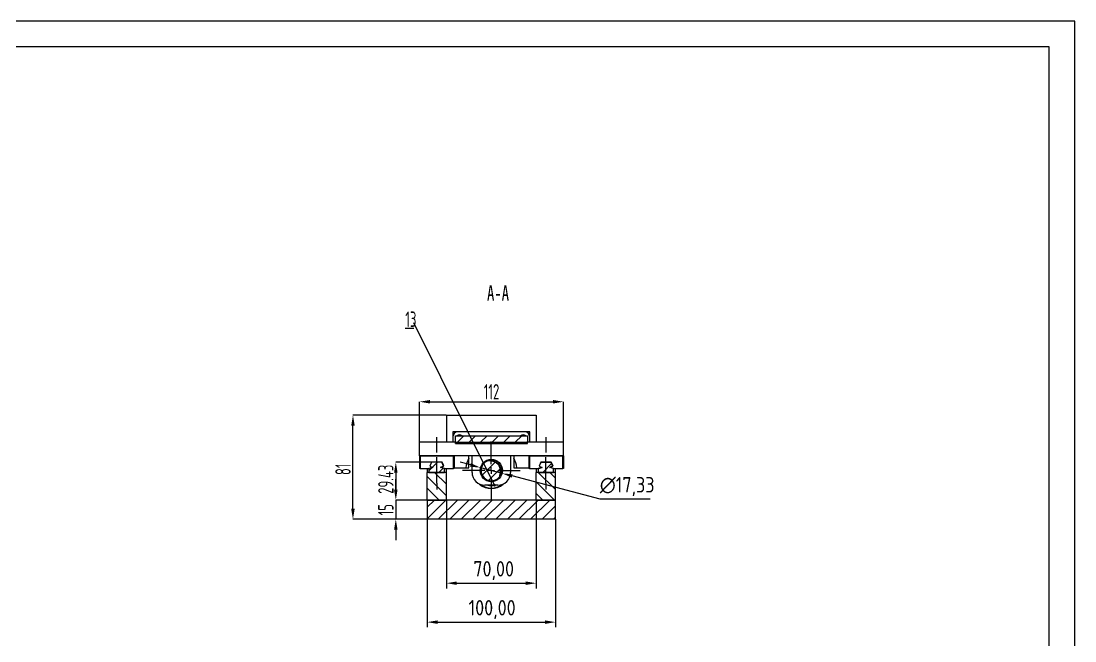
# Model space of a CAD drawing. Header units: millimetres. Extents: x 0 to 2384, y 0 to 647.
# Drawn here: x 431 to 841, y 352.9 to 594 of the extents above; entities that cross this region are included whole.
import ezdxf

# ---------------------------------------------------------------- set-up
doc = ezdxf.new("R2010")
doc.units = ezdxf.units.MM
doc.header["$PDSIZE"] = -1
doc.linetypes.add('CENTERX2', pattern=[20.32, 12.7, -2.54, 2.54, -2.54])
doc.layers.add('10', color=7, linetype='Continuous')
doc.layers.add('5', color=7, linetype='Continuous')
doc.styles.add('SLDTEXTSTYLE2', font='TXT', dxfattribs={"width": 0.7})
doc.dimstyles.new('ISO-25', dxfattribs={"dimtxt": 2.5, "dimasz": 2.5, "dimexe": 1.25, "dimexo": 0.625, "dimtad": 1, "dimtxsty": 'Standard', "dimcen": 2.5, "dimadec": 0, "dimazin": 0, "dimtfac": 1, "dimtmove": 0, "dimatfit": 3, "dimfxl": 1, "dimarcsym": 0})
doc.dimstyles.new('SLDDIMSTYLE0', dxfattribs={"dimtxt": 3.5, "dimasz": 4.08, "dimexe": 0, "dimexo": 0.0625, "dimgap": 0.875, "dimtad": 2, "dimlfac": 2, "dimrnd": 1e-09, "dimzin": 12, "dimdsep": 46, "dimtxsty": 'SLDTEXTSTYLE2', "dimsah": 1, "dimcen": 0.09, "dimadec": 0, "dimazin": 3, "dimtfac": 1, "dimtofl": 0, "dimtmove": 0, "dimatfit": 3, "dimfxl": 1, "dimfrac": 2, "dimtolj": 1, "dimtzin": 12, "dimarcsym": 0})
doc.dimstyles.new('SLDDIMSTYLE3', dxfattribs={"dimtxt": 3.5, "dimasz": 4.08, "dimexe": 0, "dimexo": 0.0625, "dimgap": 0.875, "dimtad": 2, "dimlfac": 2, "dimrnd": 1e-09, "dimzin": 12, "dimdsep": 46, "dimtxsty": 'SLDTEXTSTYLE2', "dimsah": 1, "dimcen": 0.09, "dimadec": 0, "dimazin": 3, "dimtfac": 1, "dimtmove": 0, "dimatfit": 0, "dimfxl": 1, "dimfrac": 2, "dimtolj": 1, "dimtzin": 12, "dimarcsym": 0})
doc.dimstyles.new('SLDDIMSTYLE9', dxfattribs={"dimtxt": 0.18, "dimasz": 1.016, "dimexe": 0, "dimexo": 0.0625, "dimgap": 0, "dimtad": 0, "dimtih": 1, "dimtoh": 1, "dimdec": 0, "dimrnd": 1e-09, "dimzin": 0, "dimdsep": 46, "dimtxsty": 'Standard', "dimblk1": 'DOT', "dimblk2": 'DOT', "dimsah": 1, "dimcen": 0.09, "dimadec": 0, "dimazin": 0, "dimtfac": 1.016, "dimtdec": 0, "dimtofl": 0, "dimtmove": 0, "dimatfit": 3, "dimldrblk": 'DOT', "dimfxl": 1, "dimfrac": 2, "dimtolj": 1, "dimtzin": 0, "dimarcsym": 0})

# ---------------------------------------------------------------- blocks, each defined once
blk = doc.blocks.new('_D_20')
at = {"layer": '10', "color": 0, "lineweight": -2, "transparency": 16777216}
for p, q in [((576.8, 411.78), (576.8, 415.86)), ((588.9, 407.7), (576.8, 407.7)), ((576.8, 407.7), (576.8, 400.2)), ((588.9, 400.2), (576.8, 400.2)), ((576.8, 396.12), (576.8, 392.04))]:
    blk.add_line(p, q, dxfattribs=at)
at = {"layer": '10', "color": 0, "transparency": 16777216}
for points in [[(576.12, 411.78), (577.48, 411.78), (576.8, 407.7)], [(576.12, 396.12), (577.48, 396.12), (576.8, 400.2)]]:
    blk.add_solid(points, dxfattribs=at)
at = {"layer": 'Defpoints', "color": 0, "transparency": 16777216}
for p in [(588.96, 407.7), (576.8, 400.2), (588.96, 400.2)]:
    blk.add_point(p, dxfattribs=at)
at = {"layer": '10', "color": 0, "lineweight": 25, "transparency": 16777216, "insert": (569.92, 403.95), "char_height": 3.5, "width": 3.3017, "attachment_point": 2, "rotation": 90, "style": 'SLDTEXTSTYLE2'}
blk.add_mtext('\\A1;{\\Fgbenor|c134;\\H1.71429x;15}', dxfattribs=at)
blk = doc.blocks.new('_D_21')
at = {"layer": '10', "color": 0, "lineweight": -2, "transparency": 16777216}
for p, q in [((590.65, 422.42), (576.8, 422.42)), ((576.8, 418.34), (576.8, 411.78)), ((588.9, 407.7), (576.8, 407.7))]:
    blk.add_line(p, q, dxfattribs=at)
at = {"layer": '10', "color": 0, "transparency": 16777216}
for points in [[(576.12, 418.34), (577.48, 418.34), (576.8, 422.42)], [(576.12, 411.78), (577.48, 411.78), (576.8, 407.7)]]:
    blk.add_solid(points, dxfattribs=at)
at = {"layer": 'Defpoints', "color": 0, "transparency": 16777216}
for p in [(590.71, 422.42), (576.8, 407.7), (588.96, 407.7)]:
    blk.add_point(p, dxfattribs=at)
at = {"layer": '10', "color": 0, "lineweight": 25, "transparency": 16777216, "insert": (569.92, 415.79), "char_height": 3.5, "width": 6.3538, "attachment_point": 2, "rotation": 90, "style": 'SLDTEXTSTYLE2'}
blk.add_mtext('\\A1;{\\Fgbenor|c134;\\H1.71429x;29.43}', dxfattribs=at)
blk = doc.blocks.new('_D_22')
at = {"layer": '10', "color": 0, "lineweight": -2, "transparency": 16777216}
for p, q in [((596.4, 440.7), (560.13, 440.7)), ((560.13, 404.28), (560.13, 436.62)), ((588.9, 400.2), (560.13, 400.2))]:
    blk.add_line(p, q, dxfattribs=at)
at = {"layer": '10', "color": 0, "transparency": 16777216}
for points in [[(559.45, 436.62), (560.81, 436.62), (560.13, 440.7)], [(559.45, 404.28), (560.81, 404.28), (560.13, 400.2)]]:
    blk.add_solid(points, dxfattribs=at)
at = {"layer": 'Defpoints', "color": 0, "transparency": 16777216}
for p in [(560.13, 440.7), (596.46, 440.7), (588.96, 400.2)]:
    blk.add_point(p, dxfattribs=at)
at = {"layer": '10', "color": 0, "lineweight": 25, "transparency": 16777216, "insert": (553.26, 419.65), "char_height": 3.5, "attachment_point": 2, "rotation": 90, "style": 'SLDTEXTSTYLE2'}
blk.add_mtext('\\A1;{\\Fgbenor|c134;\\H1.71429x;81}', dxfattribs=at)
blk = doc.blocks.new('_D_23')
at = {"layer": '10', "color": 0, "lineweight": -2, "transparency": 16777216}
for p, q in [((586.05, 430.26), (586.05, 445.93)), ((590.13, 445.93), (637.97, 445.93)), ((642.05, 430.26), (642.05, 445.93))]:
    blk.add_line(p, q, dxfattribs=at)
at = {"layer": '10', "color": 0, "transparency": 16777216}
for points in [[(590.13, 446.61), (590.13, 445.25), (586.05, 445.93)], [(637.97, 446.61), (637.97, 445.25), (642.05, 445.93)]]:
    blk.add_solid(points, dxfattribs=at)
at = {"layer": 'Defpoints', "color": 0, "transparency": 16777216}
for p in [(642.05, 445.93), (586.05, 430.2), (642.05, 430.2)]:
    blk.add_point(p, dxfattribs=at)
at = {"layer": '10', "color": 0, "lineweight": 25, "transparency": 16777216, "insert": (614.05, 452.81), "char_height": 3.5, "attachment_point": 2, "style": 'SLDTEXTSTYLE2'}
blk.add_mtext('\\A1;{\\Fgbenor|c134;\\H1.71429x;112}', dxfattribs=at)
blk = doc.blocks.new('SW_NOTE_0_13')
at = {"layer": '10', "color": 0}
blk.add_line((-3.46, -2), (0, -2), dxfattribs=at)
at = {"layer": '10', "color": 0, "insert": (-1.18, 4.45), "char_height": 6, "attachment_point": 2, "style": 'SLDTEXTSTYLE2'}
blk.add_mtext('{\\Fgbenor|c134;13}', dxfattribs=at)
blk = doc.blocks.new('_Dot')
at = {"color": 0, "linetype": 'ByBlock', "lineweight": -2}
blk.add_line((-0.5, 0), (-1, 0), dxfattribs=at)
at = {"color": 0, "linetype": 'ByBlock', "const_width": 0.5}
blk.add_lwpolyline([(-0.25, 0, 1), (0.25, 0, 1)], format="xyb", close=True, dxfattribs=at)
blk = doc.blocks.new('SW_CENTERMARKSYMBOL_44')
at = {"layer": '10', "color": 0}
for p, q in [((0, 2.5), (0, 11.25)), ((-2.5, 0), (-11.25, 0)), ((0, 0), (-1.25, 0)), ((0, 0), (0, 1.25)), ((0, 0), (0, -1.25)), ((0, 0), (1.25, 0)), ((2.5, 0), (11.25, 0)), ((0, -2.5), (0, -11.25))]:
    blk.add_line(p, q, dxfattribs=at)
blk = doc.blocks.new('*D96')
at = {"color": 0, "lineweight": -2, "transparency": 16777216}
for p, q in [((605.82, 421.34), (601.88, 422.38)), ((609.77, 420.3), (618.15, 418.09)), ((656.3, 408.04), (622.09, 417.05)), ((675.79, 408.04), (656.3, 408.04))]:
    blk.add_line(p, q, dxfattribs=at)
at = {"color": 0, "transparency": 16777216}
for points in [[(606, 422), (605.65, 420.68), (609.77, 420.3)], [(622.27, 417.71), (621.92, 416.4), (618.15, 418.09)]]:
    blk.add_solid(points, dxfattribs=at)
at = {"layer": 'Defpoints', "color": 0, "transparency": 16777216}
for p in [(609.77, 420.3), (618.15, 418.09)]:
    blk.add_point(p, dxfattribs=at)
at = {"color": 0, "lineweight": 25, "transparency": 16777216, "insert": (666.81, 412.94), "char_height": 3.5, "attachment_point": 5}
blk.add_mtext('{\\Fgbenor|c134;\\H1.71429x;∅17,33}', dxfattribs=at)
blk = doc.blocks.new('*D97')
at = {"color": 0, "lineweight": -2, "transparency": 16777216}
for p, q in [((588.96, 400.2), (588.96, 358.2)), ((638.96, 400.2), (638.96, 358.2)), ((593.04, 360.2), (634.88, 360.2))]:
    blk.add_line(p, q, dxfattribs=at)
at = {"color": 0, "transparency": 16777216}
for points in [[(593.04, 360.88), (593.04, 359.52), (588.96, 360.2)], [(634.88, 360.88), (634.88, 359.52), (638.96, 360.2)]]:
    blk.add_solid(points, dxfattribs=at)
at = {"layer": 'Defpoints', "color": 0, "transparency": 16777216}
for p in [(588.96, 400.2), (638.96, 400.2), (638.96, 360.2)]:
    blk.add_point(p, dxfattribs=at)
at = {"color": 0, "lineweight": 25, "transparency": 16777216, "insert": (614.27, 365.1), "char_height": 3.5, "attachment_point": 5}
blk.add_mtext('{\\Fgbenor|c134;\\H1.71429x;100,00}', dxfattribs=at)
blk = doc.blocks.new('*D98')
at = {"color": 0, "lineweight": -2, "transparency": 16777216}
for p, q in [((596.46, 407.7), (596.46, 373.35)), ((631.46, 407.7), (631.46, 373.35)), ((600.54, 375.35), (627.38, 375.35))]:
    blk.add_line(p, q, dxfattribs=at)
at = {"color": 0, "transparency": 16777216}
for points in [[(600.54, 376.03), (600.54, 374.67), (596.46, 375.35)], [(627.38, 376.03), (627.38, 374.67), (631.46, 375.35)]]:
    blk.add_solid(points, dxfattribs=at)
at = {"layer": 'Defpoints', "color": 0, "transparency": 16777216}
for p in [(596.46, 407.7), (631.46, 407.7), (631.46, 375.35)]:
    blk.add_point(p, dxfattribs=at)
at = {"color": 0, "lineweight": 25, "transparency": 16777216, "insert": (614.87, 380.25), "char_height": 3.5, "attachment_point": 5}
blk.add_mtext('{\\Fgbenor|c134;\\H1.71429x;70,00}', dxfattribs=at)

msp = doc.modelspace()

# ---------------------------------------------------------------- hatches: boundary and pattern name
at = {"layer": '10', "linetype": 'Continuous', "lineweight": 25}
h = msp.add_hatch(dxfattribs=at)
h.set_pattern_fill('ANSI31', color=256, style=0)
h.paths.add_polyline_path([(600.0481, 432.6987), (600.0481, 430.1987), (628.0481, 430.1987), (628.0481, 432.6987)], flags=0)
h = msp.add_hatch(dxfattribs=at)
h.set_pattern_fill('ANSI31', color=256, style=0)
h.paths.add_polyline_path([(595.359, 420.9153), (594.709, 422.4153), (590.709, 422.4153), (590.059, 420.9153), (591.209, 420.4153), (589.709, 419.9153), (589.709, 418.4487), (595.709, 418.4487), (595.709, 419.9153), (594.209, 420.4153)], flags=0)
h = msp.add_hatch(dxfattribs=at)
h.set_pattern_fill('ANSI31', color=256, style=0)
edge = h.paths.add_edge_path(flags=0)
edge.add_spline(control_points=[(617.2298, 416.8962), (617.2259, 416.8989), (617.2224, 416.9023), (617.2194, 416.906), (617.215, 416.9117), (617.2116, 416.9182), (617.2091, 416.925), (617.2047, 416.937), (617.2028, 416.9499), (617.202, 416.9627), (617.1984, 417.018), (617.2112, 417.0735), (617.2236, 417.1275), (617.2724, 417.3395), (617.3408, 417.5467), (617.392, 417.7582), (617.5195, 418.2844), (617.5725, 418.8399), (617.5131, 419.3781), (617.465, 419.8148), (617.3439, 420.25), (617.1543, 420.6464), (616.9646, 421.0432), (616.7025, 421.4123), (616.3905, 421.7221), (616.0834, 422.027), (615.7188, 422.2816), (615.3289, 422.4692), (614.9353, 422.6585), (614.5065, 422.7843), (614.0742, 422.847), (613.8383, 422.8812), (613.5994, 422.8969), (613.3611, 422.9006), (613.2483, 422.9024), (613.1356, 422.901), (613.0228, 422.9016), (612.9642, 422.9019), (612.9054, 422.9027), (612.8469, 422.9067), (612.8171, 422.9088), (612.7873, 422.9117), (612.7579, 422.9169), (612.7332, 422.9213), (612.7083, 422.9271), (612.6858, 422.9381), (612.6767, 422.9425), (612.6679, 422.948), (612.6605, 422.9549), (612.656, 422.9592), (612.6521, 422.9641), (612.6491, 422.9695), (612.6478, 422.9719), (612.6467, 422.9744), (612.6458, 422.977)], knot_values=[0.00014624, 0.00014624, 0.00014624, 0.00014624, 0.00017489, 0.00017489, 0.00017489, 0.00021824, 0.00021824, 0.00021824, 0.00029537, 0.00029537, 0.00029537, 0.0006336, 0.0006336, 0.0006336, 0.00195638, 0.00195638, 0.00195638, 0.00529161, 0.00529161, 0.00529161, 0.00798908, 0.00798908, 0.00798908, 0.01068952, 0.01068952, 0.01068952, 0.013345, 0.013345, 0.013345, 0.01602183, 0.01602183, 0.01602183, 0.01747005, 0.01747005, 0.01747005, 0.01815386, 0.01815386, 0.01815386, 0.01850985, 0.01850985, 0.01850985, 0.01869097, 0.01869097, 0.01869097, 0.01884364, 0.01884364, 0.01884364, 0.01890506, 0.01890506, 0.01890506, 0.01894227, 0.01894227, 0.01894227, 0.01895879, 0.01895879, 0.01895879, 0.01895879], weights=[1, 1, 1, 1, 1, 1, 1, 1, 1, 1, 1, 1, 1, 1, 1, 1, 1, 1, 1, 1, 1, 1, 1, 1, 1, 1, 1, 1, 1, 1, 1, 1, 1, 1, 1, 1, 1, 1, 1, 1, 1, 1, 1, 1, 1, 1, 1, 1, 1, 1, 1, 1, 1, 1, 1], degree=3, periodic=0)
edge.add_arc((613.959, 419.1987), 4, 109.165849, 324.855597)
h = msp.add_hatch(dxfattribs=at)
h.set_pattern_fill('ANSI31', color=256, style=0)
h.paths.add_polyline_path([(637.859, 420.9153), (637.209, 422.4153), (633.209, 422.4153), (632.559, 420.9153), (633.709, 420.4153), (632.209, 419.9153), (632.209, 418.4487), (638.209, 418.4487), (638.209, 419.9153), (636.709, 420.4153)], flags=0)
h = msp.add_hatch(dxfattribs=at)
h.set_pattern_fill('ANSI31', color=256, angle=90, style=0)
h.paths.add_polyline_path([(588.959, 418.4487), (588.959, 407.6987), (596.459, 407.6987), (596.459, 418.4487)], flags=0)
h = msp.add_hatch(dxfattribs=at)
h.set_pattern_fill('ANSI31', color=256, angle=90, style=0)
h.paths.add_polyline_path([(631.459, 418.4487), (631.459, 407.6987), (638.959, 407.6987), (638.959, 418.4487)], flags=0)
h = msp.add_hatch(dxfattribs=at)
h.set_pattern_fill('ANSI31', color=256, style=0)
h.paths.add_polyline_path([(588.959, 400.1987), (638.959, 400.1987), (638.959, 407.6987), (588.959, 407.6987)], flags=0)

# ---------------------------------------------------------------- linework, layer by layer
at = {"color": 7, "linetype": 'Continuous', "lineweight": 30}
for p, q in [((596.459, 440.6987), (596.459, 430.1987)), ((596.459, 440.6987), (631.459, 440.6987)), ((631.459, 440.6987), (631.459, 430.1987)), ((628.959, 434.1987), (598.959, 434.1987)), ((598.959, 434.1987), (598.959, 430.1987)), ((598.959, 432.1987), (598.959, 430.1987)), ((600.0481, 432.6987), (628.0481, 432.6987)), ((600.0481, 430.1987), (600.0481, 432.6987)), ((626.959, 434.1987), (600.959, 434.1987)), ((628.0481, 432.6987), (628.0481, 430.1987)), ((628.959, 430.1987), (628.959, 434.1987)), ((628.959, 430.1987), (628.959, 432.1987)), ((586.0481, 424.9487), (586.0481, 430.1987)), ((600.0481, 430.1987), (586.0481, 430.1987)), ((600.0481, 429.6987), (600.0481, 430.1987)), ((600.0481, 430.1987), (628.0481, 430.1987)), ((600.0481, 429.6987), (628.0481, 429.6987)), ((628.0481, 429.6987), (628.0481, 430.1987)), ((642.0481, 430.1987), (628.0481, 430.1987)), ((642.0481, 424.9487), (642.0481, 430.1987)), ((586.0481, 424.9487), (586.0481, 419.9487)), ((642.0481, 424.9487), (586.0481, 424.9487)), ((586.2981, 424.6987), (586.2981, 419.9487)), ((599.2981, 424.6987), (586.2981, 424.6987)), ((590.709, 422.4153), (590.059, 420.9153)), ((594.709, 422.4153), (590.709, 422.4153)), ((590.7981, 422.4487), (590.7836, 422.4153)), ((594.7981, 422.4487), (590.7981, 422.4487)), ((595.359, 420.9153), (594.709, 422.4153)), ((595.4495, 420.9487), (594.7981, 422.4487)), ((599.2981, 419.9487), (599.2981, 424.6987)), ((599.5481, 424.9487), (599.5481, 419.9487)), ((605.209, 420.1987), (605.209, 424.9487)), ((606.4481, 418.4487), (606.4481, 424.9487)), ((614.1638, 423.1676), (614.0698, 423.1972)), ((621.4699, 424.9487), (621.4699, 418.4487)), ((622.709, 424.9487), (622.709, 420.1987)), ((628.5481, 424.9487), (628.5481, 419.9487)), ((628.7981, 424.6987), (628.7981, 419.9487)), ((641.7981, 424.6987), (628.7981, 424.6987)), ((633.209, 422.4153), (632.559, 420.9153)), ((637.209, 422.4153), (633.209, 422.4153)), ((633.2836, 422.4153), (633.2981, 422.4487)), ((633.2981, 422.4487), (637.2981, 422.4487)), ((637.859, 420.9153), (637.209, 422.4153)), ((637.2981, 422.4487), (637.9495, 420.9487)), ((641.7981, 419.9487), (641.7981, 424.6987)), ((642.0481, 424.9487), (642.0481, 419.9487)), ((586.2981, 419.9487), (586.0481, 419.9487)), ((586.2981, 419.9487), (589.7981, 419.9487)), ((588.959, 419.9487), (588.959, 418.4487)), ((596.459, 418.4487), (588.959, 418.4487)), ((588.959, 407.6987), (588.959, 418.4487)), ((591.209, 420.4153), (589.709, 419.9153)), ((589.709, 419.9153), (589.709, 418.4487)), ((589.709, 418.4487), (595.709, 418.4487)), ((591.2041, 420.4174), (589.7981, 419.9487)), ((590.059, 420.9153), (591.209, 420.4153)), ((594.209, 420.4153), (595.359, 420.9153)), ((595.709, 419.9153), (594.209, 420.4153)), ((594.2981, 420.4487), (595.4495, 420.9487)), ((595.7981, 419.9487), (594.2981, 420.4487)), ((595.1238, 421.6987), (595.0195, 421.6987)), ((595.709, 418.4487), (595.709, 419.9153)), ((595.7981, 419.9487), (599.2981, 419.9487)), ((596.459, 418.4487), (596.459, 419.9487)), ((596.459, 407.6987), (596.459, 418.4487)), ((599.5481, 419.9487), (599.2981, 419.9487)), ((599.5481, 420.1987), (605.209, 420.1987)), ((622.709, 420.1987), (628.5481, 420.1987)), ((628.7981, 419.9487), (628.5481, 419.9487)), ((628.7981, 419.9487), (632.2981, 419.9487)), ((631.459, 419.9487), (631.459, 418.4487)), ((638.959, 418.4487), (631.459, 418.4487)), ((631.459, 407.6987), (631.459, 418.4487)), ((633.709, 420.4153), (632.209, 419.9153)), ((632.209, 419.9153), (632.209, 418.4487)), ((632.209, 418.4487), (638.209, 418.4487)), ((632.2981, 419.9487), (633.7041, 420.4174)), ((632.559, 420.9153), (633.709, 420.4153)), ((636.709, 420.4153), (637.859, 420.9153)), ((638.209, 419.9153), (636.709, 420.4153)), ((637.9495, 420.9487), (636.7981, 420.4487)), ((636.7981, 420.4487), (638.2981, 419.9487)), ((637.6238, 421.6987), (637.5195, 421.6987)), ((638.209, 418.4487), (638.209, 419.9153)), ((638.2981, 419.9487), (641.7981, 419.9487)), ((638.959, 418.4487), (638.959, 419.9487)), ((638.959, 407.6987), (638.959, 418.4487)), ((642.0481, 419.9487), (641.7981, 419.9487)), ((616.4699, 413.4487), (611.4481, 413.4487)), ((612.649, 413.4289), (612.6788, 413.4487)), ((614.5935, 413.3162), (614.6798, 413.4487)), ((615.2392, 413.4487), (615.269, 413.4289)), ((588.959, 407.6987), (596.459, 407.6987)), ((588.959, 407.6987), (588.959, 400.1987)), ((638.959, 407.6987), (588.959, 407.6987)), ((631.459, 407.6987), (638.959, 407.6987)), ((638.959, 400.1987), (638.959, 407.6987)), ((638.959, 400.1987), (588.959, 400.1987))]:
    msp.add_line(p, q, dxfattribs=at)
at = {"color": 7, "linetype": 'Continuous', "lineweight": 30, "flags": 128}
msp.add_lwpolyline([(613.2382, 413.4487), (613.2636, 413.4034), (613.3245, 413.3162)], dxfattribs=at)
at = {"color": 7, "linetype": 'Continuous', "lineweight": 30}
msp.add_circle((613.959, 419.1987), 4.3333, dxfattribs=at)
for centre, radius, start, end in [((600.959, 432.1987), 2, 90, 180), ((601.5846, 431.5731), 1.5, 48.62685, 131.37315), ((626.3334, 431.5731), 1.5, 48.62685, 131.37315), ((626.959, 432.1987), 2, 0, 90), ((601.5846, 431.5731), 1.5, 246.383268, 293.616732), ((626.3334, 431.5731), 1.5, 246.383268, 293.616732), ((613.959, 419.1987), 10, 151.044976, 174.26083), ((613.959, 419.1987), 4, 109.165849, 324.855597), ((613.959, 419.1987), 10, 5.73917, 28.955024), ((611.4481, 418.4487), 5, 180, 270), ((616.4699, 418.4487), 5, 270, 0), ((613.959, 419.1987), 3.9, 329.348203, 0), ((613.959, 419.1987), 7, 229.346785, 310.653215), ((613.959, 419.1987), 6.85, 233.317314, 306.682686), ((613.959, 419.1987), 5.9167, 256.368356, 283.631644)]:
    msp.add_arc(centre, radius, start, end, dxfattribs=at)
for points, knots in [([(617.2066, 416.8981), (617.42, 417.248), (617.8696, 417.9854), (618.0014, 419.1089), (617.8828, 420.125), (617.5438, 421.1012), (616.8071, 422.1167), (615.673, 422.8987), (614.3474, 423.2556), (613.305, 423.1855), (612.7607, 423.0134), (612.6458, 422.977)], [0, 0, 0, 0, 0.12133076, 0.25567728, 0.32739742, 0.42633199, 0.56078388, 0.69522916, 0.82957225, 0.96400354, 1, 1, 1, 1]), ([(617.2298, 416.8962), (617.2262, 416.8993), (617.217, 416.9071), (617.2058, 416.93), (617.1949, 417.0053), (617.2594, 417.289), (617.4191, 417.8013), (617.5481, 418.5572), (617.54, 419.5448), (617.2238, 420.68), (616.4487, 421.7711), (615.3559, 422.5359), (614.2747, 422.8522), (613.4866, 422.9047), (613.077, 422.9005), (612.8754, 422.903), (612.7626, 422.9143), (612.6983, 422.9293), (612.6626, 422.9512), (612.6502, 422.9662), (612.6468, 422.9745), (612.6458, 422.977)], [0, 0, 0, 0, 0.0015504, 0.0038944, 0.00805355, 0.0260821, 0.09686991, 0.18402001, 0.27372271, 0.41666797, 0.55974571, 0.70051495, 0.84262011, 0.92017367, 0.95685462, 0.97594532, 0.98565595, 0.9938078, 0.99710428, 0.99910852, 1, 1, 1, 1]), ([(614.0698, 423.1972), (613.7289, 423.2102), (613.3722, 423.2237), (613.0524, 423.0895), (613.0382, 423.0836)], [0, 0, 0, 0, 0.95571823, 1, 1, 1, 1])]:
    msp.add_open_spline(points, degree=3, knots=knots, dxfattribs=at)
at = {"layer": '10', "linetype": 'CENTERX2', "lineweight": 25}
for p, q in [((592.7981, 426.1987), (592.7981, 432.1987)), ((635.2981, 426.1987), (635.2981, 432.1987)), ((592.709, 420.9153), (592.709, 424.4153)), ((635.209, 420.9153), (635.209, 424.4153)), ((592.709, 418.4487), (592.709, 420.9153)), ((592.709, 414.1987), (592.709, 418.4487)), ((635.209, 418.4487), (635.209, 420.9153)), ((635.209, 414.1987), (635.209, 418.4487))]:
    msp.add_line(p, q, dxfattribs=at)
at = {"layer": '10', "linetype": 'CENTERX2', "lineweight": 30}
for p, q in [((592.709, 414.1987), (592.709, 411.8232)), ((635.209, 414.1987), (635.209, 411.8232))]:
    msp.add_line(p, q, dxfattribs=at)
at = {"layer": '5', "color": 7}
for p, q in [((841, 594), (0, 594)), ((841, 0), (841, 594)), ((831, 584), (25, 584)), ((831, 10), (831, 584))]:
    msp.add_line(p, q, dxfattribs=at)

# ---------------------------------------------------------------- block references
at = {"layer": '10', "lineweight": 40}
msp.add_blockref('SW_NOTE_0_13', (583.841, 476.5741), dxfattribs=at)
at = {"layer": '10', "lineweight": 30}
msp.add_blockref('SW_CENTERMARKSYMBOL_44', (613.959, 419.1987), dxfattribs=at)

# ---------------------------------------------------------------- texts
at = {"layer": '10', "lineweight": 25, "insert": (616.5703, 491.2365), "char_height": 6, "attachment_point": 2, "style": 'SLDTEXTSTYLE2'}
msp.add_mtext('A-A', dxfattribs=at)

# ---------------------------------------------------------------- dimensions: what is measured, and where the dimension line sits
at = {"lineweight": 25}
dim = msp.add_diameter_dim_2p(p1=(609.7687, 420.3029), p2=(618.1493, 418.0946), text='{\\Fgbenor|c134;\\H1.71429x;<>}', dimstyle='ISO-25', override={"dimtxt": 3.5, "dimasz": 4.08, "dimexe": 2, "dimexo": 0, "dimgap": 1.524, "dimtih": 1, "dimtoh": 1, "dimlfac": 2, "dimzin": 0, "dimadec": 2, "dimtzin": 0}, dxfattribs=at)
dim.commit()
dim.dimension.update_dxf_attribs({"geometry": '*D96', "text_midpoint": (656.3044, 408.0404), "dimtype": 163})
for base, p1, p2, picture, middle in [((631.459, 375.3482), (596.459, 407.6987), (631.459, 407.6987), '*D98', (614.8709, 375.3482)), ((638.959, 360.1965), (588.959, 400.1987), (638.959, 400.1987), '*D97', (614.2674, 360.1965))]:
    dim = msp.add_linear_dim(base=base, p1=p1, p2=p2, text='{\\Fgbenor|c134;\\H1.71429x;<>}', dimstyle='ISO-25', override={"dimtxt": 3.5, "dimasz": 4.08, "dimexe": 2, "dimexo": 0, "dimgap": 1.524, "dimtih": 1, "dimtoh": 1, "dimlfac": 2, "dimzin": 0, "dimadec": 2, "dimtzin": 0}, dxfattribs=at)
    dim.commit()
    dim.dimension.update_dxf_attribs({"geometry": picture, "text_midpoint": middle, "dimtype": 160})
at = {"layer": '10', "lineweight": 25}
for base, p1, p2, angle, dimstyle, picture, middle in [((642.0481, 445.9309), (586.0481, 430.1987), (642.0481, 430.1987), 0, 'SLDDIMSTYLE0', '_D_23', (614.0481, 445.9309)), ((560.1327, 440.6987), (588.959, 400.1987), (596.459, 440.6987), 90, 'SLDDIMSTYLE0', '_D_22', (560.1327, 419.6547)), ((576.7968, 407.6987), (590.709, 422.4153), (588.959, 407.6987), 90, 'SLDDIMSTYLE3', '_D_21', (576.7968, 415.7851)), ((576.7968, 400.1987), (588.959, 407.6987), (588.959, 400.1987), 90, 'SLDDIMSTYLE3', '_D_20', (576.7968, 403.9487))]:
    dim = msp.add_linear_dim(base=base, p1=p1, p2=p2, angle=angle, text='{\\Fgbenor|c134;\\H1.71429x;<>}', dimstyle=dimstyle, dxfattribs=at)
    dim.commit()
    dim.dimension.update_dxf_attribs({"geometry": picture, "text_midpoint": middle, "dimtype": 160})

# ---------------------------------------------------------------- leaders
msp.add_leader([(615.2541, 413.4388), (583.841, 476.5741)], dimstyle='SLDDIMSTYLE9', dxfattribs=at)

doc.saveas('drawing.dxf')
